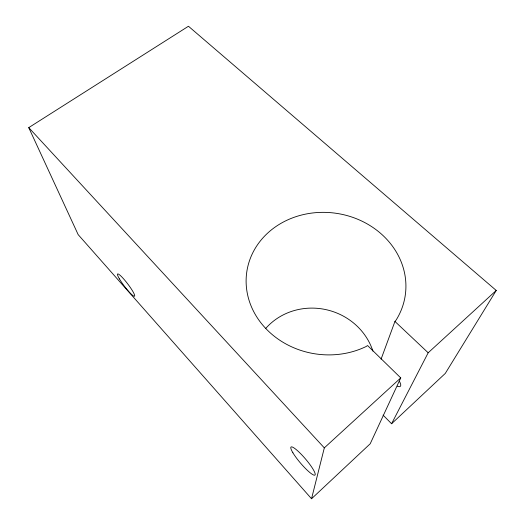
<?xml version="1.0" encoding="UTF-8"?>
<svg xmlns="http://www.w3.org/2000/svg" width="525" height="525" viewBox="0 0 525 525"><rect width="100%" height="100%" fill="white"/><g stroke="black" fill="none" stroke-linecap="round" stroke-linejoin="round"><path stroke-width="0.79" d="M383.079 415.104L391.578 423.747L445.279 373.419L496.25 290.463L188.455 26.25L28.75 127.627L78.166 234.629L311.542 498.75L324.319 447.877L400.746 377.902L367.572 345.542L366.023 346.566A80.102 71.059 8.7 0 1 247.439 294.026A80.102 71.059 8.7 0 1 338.73 213.708A80.102 71.059 8.7 0 1 396.08 320.119L394.944 321.451L381.078 359.159M400.746 377.902L370.21 443.769L311.542 498.75M391.578 423.747L428.183 352.78L496.25 290.463M394.944 321.451L428.183 352.78M28.75 127.627L324.319 447.877M265.63 328.552A62.101 58.295 15.1 0 1 325.408 309.514A62.101 58.295 15.1 0 1 372.914 351.113M399.518 381.478A10.52 3.413 47.2 0 1 397.333 386.177M292.904 452.786A18.454 3.235 49.5 0 0 314.035 475.151A18.454 3.235 49.5 0 0 302.052 455.136A18.454 3.235 49.5 0 0 292.904 452.786M119.418 278.893A13.965 2.021 52.7 0 0 134.138 296.244A13.965 2.021 52.7 0 0 124.694 280.127A13.965 2.021 52.7 0 0 119.418 278.893"/></g></svg>
